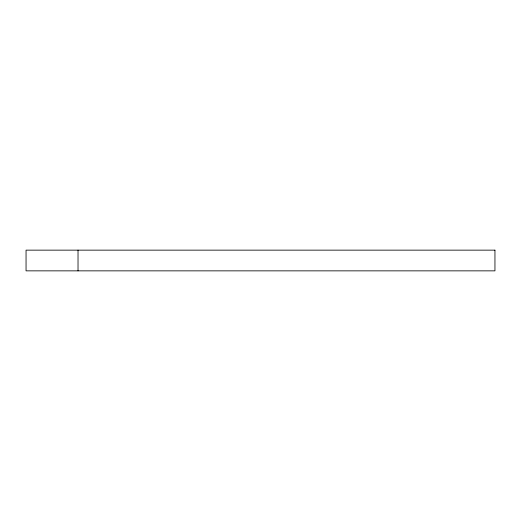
<?xml version="1.0" encoding="UTF-8"?>
<svg xmlns="http://www.w3.org/2000/svg" width="521" height="521" viewBox="0 0 521 521"><rect width="100%" height="100%" fill="white"/><g stroke="black" fill="none" stroke-linecap="round" stroke-linejoin="round"><path stroke-width="0.78" d="M78.026 250.145L78.026 270.855M494.95 250.145L26.05 250.145L26.05 270.855L494.95 270.855L494.95 250.145"/></g></svg>
